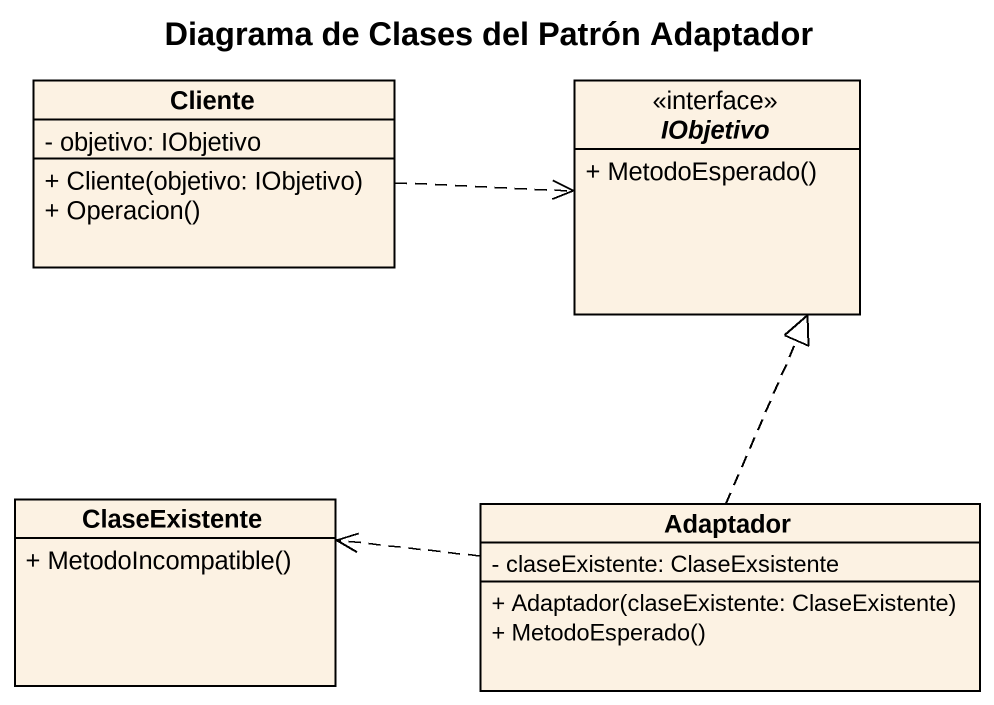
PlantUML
@startuml
title Diagrama de Clases del Patrón Adaptador
hide circle
hide empty members
skinparam classAttributeIconSize 0
class Cliente {
  - objetivo: IObjetivo
  + Cliente(objetivo: IObjetivo)
  + Operacion()
}
interface IObjetivo {
  + MetodoEsperado()
}
class ClaseExistente {
  + MetodoIncompatible()
}
class Adaptador {
  - claseExistente: ClaseExsistente
  + Adaptador(claseExistente: ClaseExistente)
  + MetodoEsperado()
}
Cliente .right.> IObjetivo
Adaptador .up.|> IObjetivo
Adaptador .left.> ClaseExistente
@enduml
